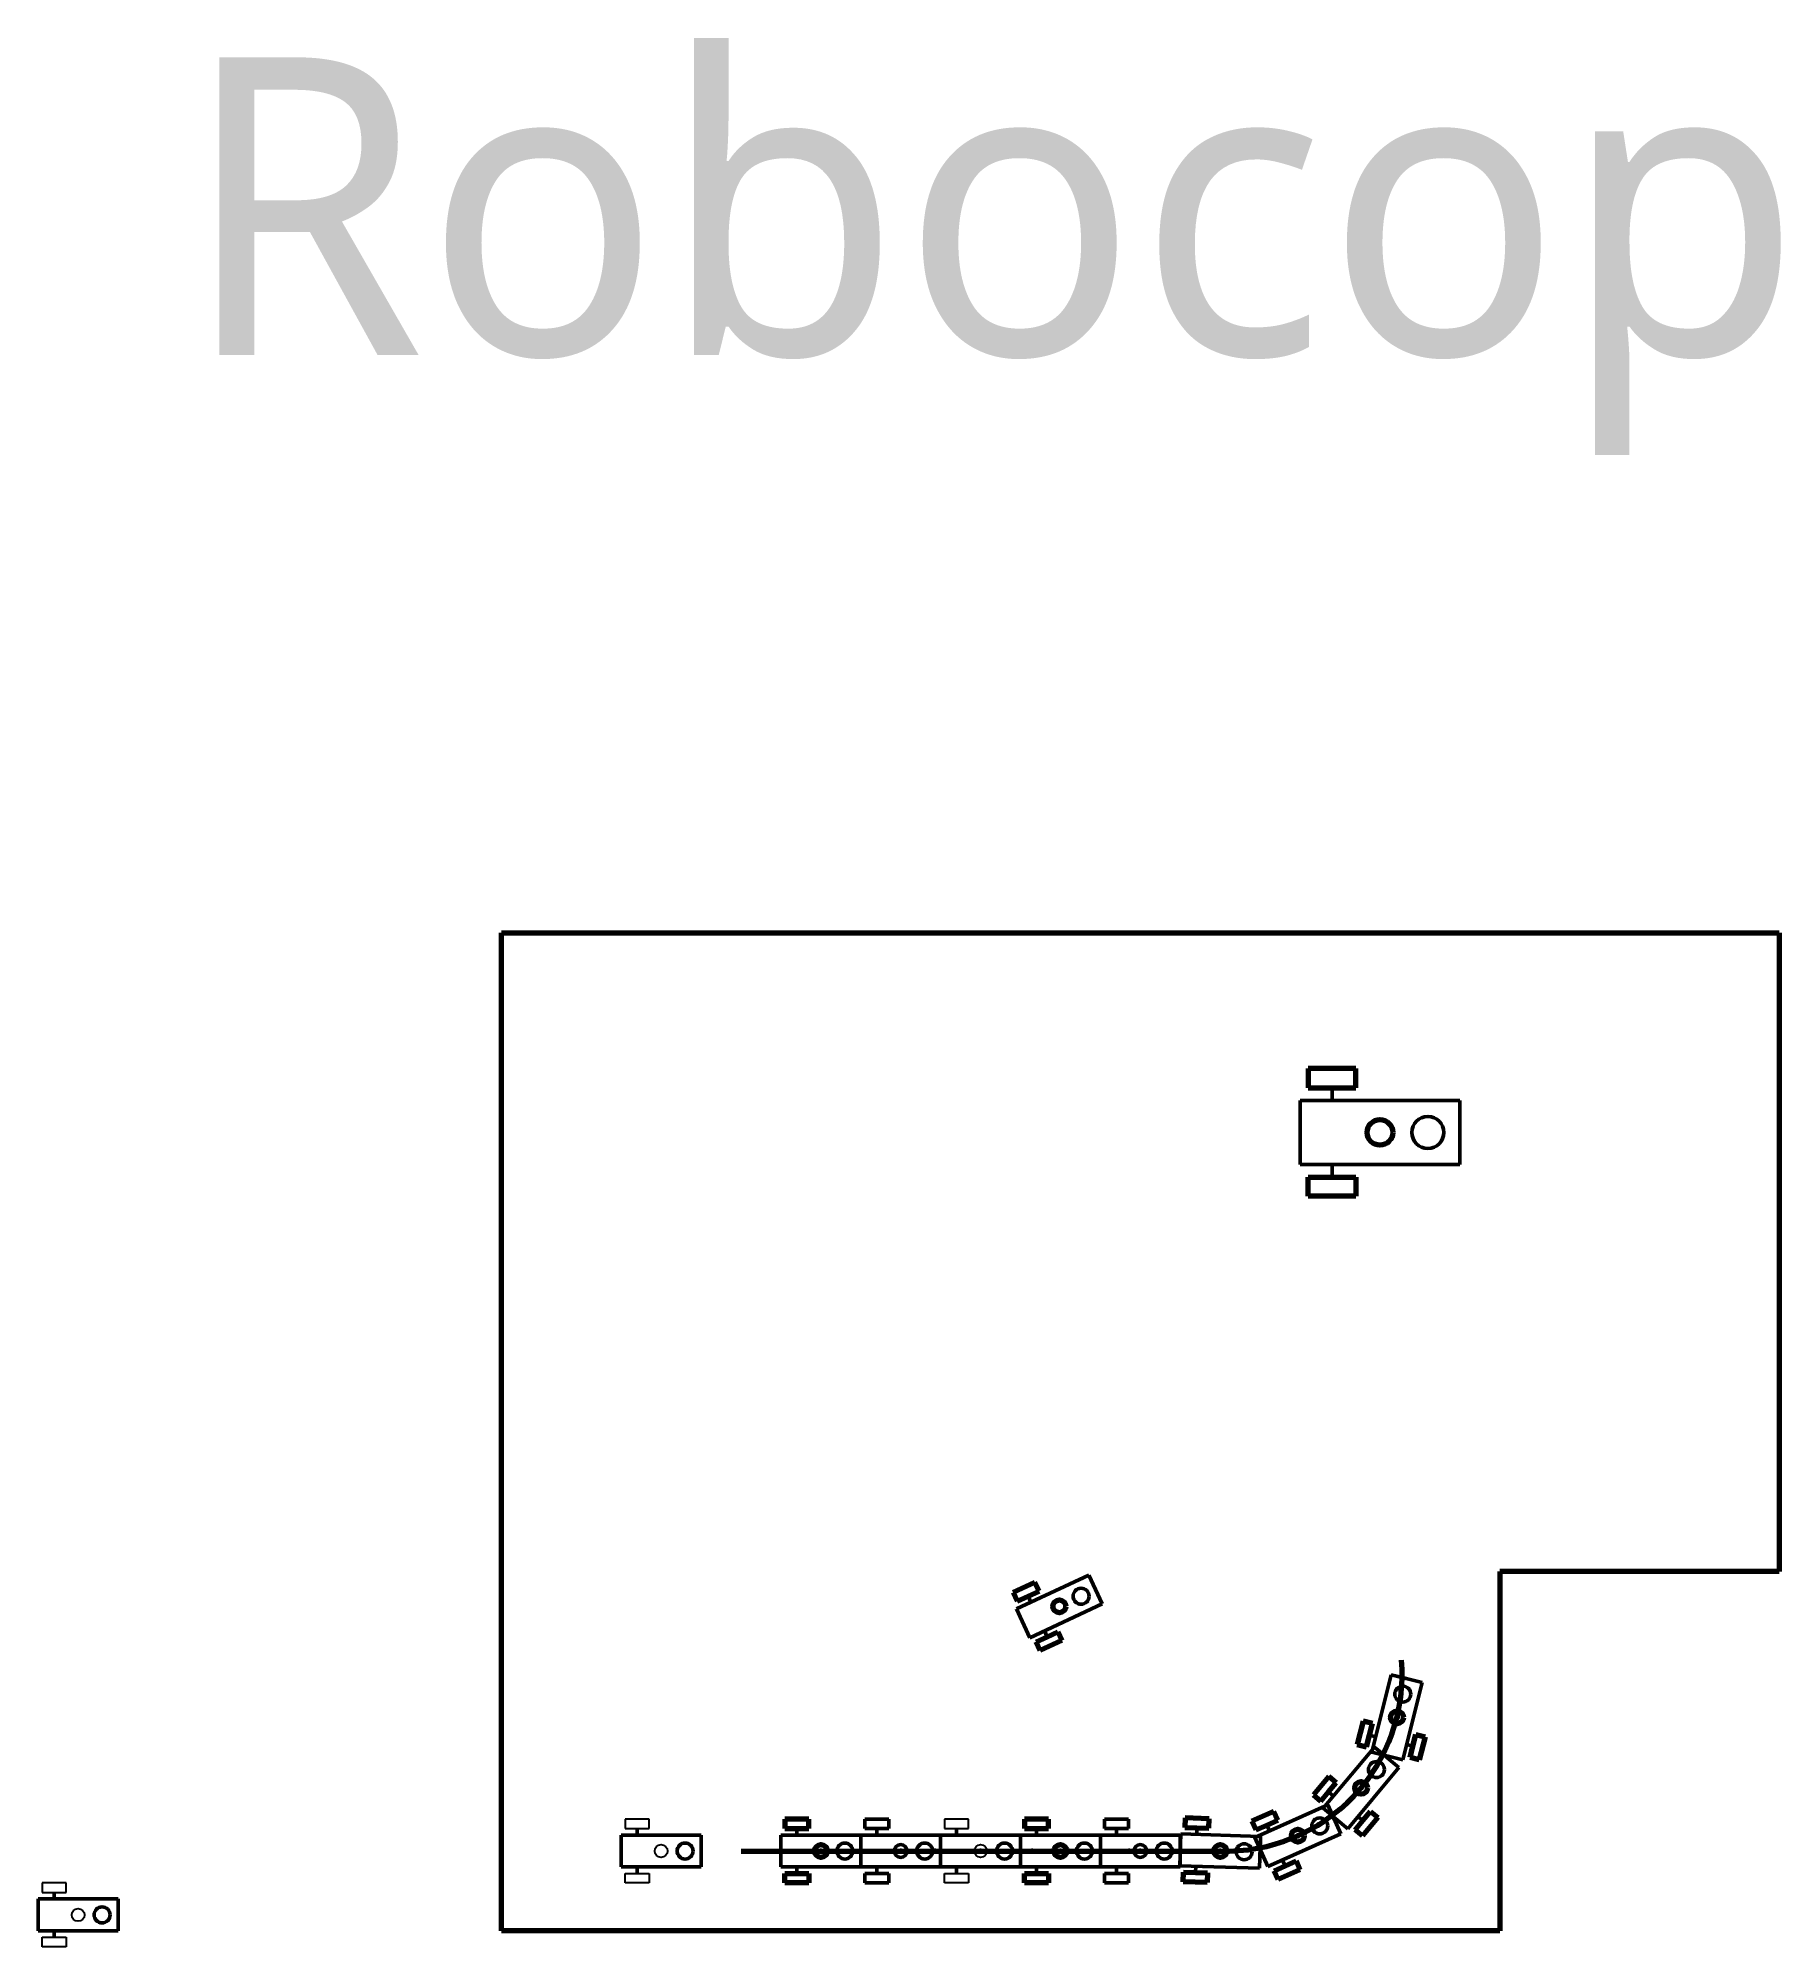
# Model space of a CAD drawing. Header units: inches. Extents: x 10 to 1101, y 0 to 1195.
import ezdxf
from ezdxf.enums import TextEntityAlignment as Align

# ---------------------------------------------------------------- set-up
doc = ezdxf.new("R2010")
doc.units = ezdxf.units.IN
doc.header["$MEASUREMENT"] = 0
for name, color, linetype, lineweight in [('Body', 1, 'Continuous', 50), ('Border', 5, 'Continuous', 70), ('Path', 3, 'Continuous', 70)]:
    doc.layers.add(name, color=color, linetype=linetype, lineweight=lineweight)
doc.styles.add('Robot', font='Microsoft JhengHei UI Light.ttf', dxfattribs={"height": 69})

# ---------------------------------------------------------------- blocks, each defined once
blk = doc.blocks.new('Robot1')
at = {"layer": 'Body'}
for p, q in [((-15, 10), (-15, 14)), ((25, 10), (-25, 10)), ((-25, 10), (-25, -10)), ((25, -10), (25, 10)), ((-25, -10), (25, -10)), ((-15, -10), (-15, -14))]:
    blk.add_line(p, q, dxfattribs=at)
blk.add_circle((15, 0), 5, dxfattribs=at)
blk = doc.blocks.new('Robocop')
for p, q in [((-7.5, 20), (-22.5, 20)), ((-22.5, 20), (-22.5, 14)), ((-7.5, 14), (-7.5, 20)), ((-22.5, 14), (-15, 14)), ((-15, 14), (-7.5, 14)), ((-22.5, -20), (-22.5, -14)), ((-22.5, -14), (-15, -14)), ((-15, -14), (-7.5, -14)), ((-7.5, -14), (-7.5, -20)), ((-7.5, -20), (-22.5, -20))]:
    blk.add_line(p, q)
blk.add_circle((0, 0), 4)
at = {"layer": 'Body'}
blk.add_line((25, 10), (25, 0), dxfattribs=at)
blk.add_blockref('Robot1', (0, 0))

msp = doc.modelspace()

# ---------------------------------------------------------------- linework, layer by layer
for p, q in [((27.5, 40), (12.5, 40)), ((12.5, 40), (12.5, 34)), ((27.5, 34), (27.5, 40)), ((12.5, 34), (20, 34)), ((20, 34), (27.5, 34)), ((12.5, 0), (12.5, 6)), ((12.5, 6), (20, 6)), ((27.5, 0), (12.5, 0)), ((20, 6), (27.5, 6)), ((27.5, 6), (27.5, 0))]:
    msp.add_line(p, q)
msp.add_circle((35, 20), 4)
at = {"layer": 'Body'}
for p, q in [((60, 30), (10, 30)), ((10, 30), (10, 10)), ((20, 30), (20, 34)), ((60, 30), (60, 20)), ((60, 10), (60, 30)), ((10, 10), (60, 10)), ((20, 10), (20, 6))]:
    msp.add_line(p, q, dxfattribs=at)
msp.add_circle((50, 20), 5, dxfattribs=at)
at = {"layer": 'Border'}
for p, q in [((300, 10), (300, 635)), ((300, 635), (1100, 635)), ((1100, 635), (1100, 235)), ((1100, 235), (925, 235)), ((925, 235), (925, 10)), ((925, 10), (300, 10))]:
    msp.add_line(p, q, dxfattribs=at)
at = {"layer": 'Path'}
msp.add_lwpolyline([(450, 60), (750, 60, 0.44859), (863.5, 179.6)], format="xyb", dxfattribs=at)
for p in [(860.7, 143.7), (852.1, 120.6), (852.1, 120.6), (838.2, 99.5), (811.6, 76.4), (811.6, 76.4), (500, 60), (510.8, 60), (510.8, 60), (550, 60), (571.5, 60), (571.5, 60), (600, 60), (632.3, 60), (632.3, 60), (650, 60), (693.1, 60), (693.1, 60), (700, 60), (750, 60), (753.9, 59.9), (753.9, 59.9), (798.6, 69.6)]:
    msp.add_point(p, dxfattribs=at)

# ---------------------------------------------------------------- block references
for p in [(400, 60), (600, 60)]:
    msp.add_blockref('Robocop', p)
at = {"layer": 'Body'}
for p in [(550, 60), (700, 60)]:
    msp.add_blockref('Robocop', p, dxfattribs=at)
at = {"layer": 'Border'}
for p, rotation in [((649.3, 213.2), 25), ((838.2, 99.5), 50.06298145860914)]:
    msp.add_blockref('Robocop', p, dxfattribs=dict(at, rotation=rotation))
at = {"layer": 'Path', "xscale": 2, "yscale": 2, "zscale": 2}
msp.add_blockref('Robocop', (850, 510), dxfattribs=at)
at = {"layer": 'Path'}
for p, rotation in [((860.7, 143.7), 76.01676422830695), ((798.6, 69.6), 24.1091986889113), ((750, 60), 358.1554159192136)]:
    msp.add_blockref('Robocop', p, dxfattribs=dict(at, rotation=rotation))
for p in [(500, 60), (650, 60)]:
    msp.add_blockref('Robocop', p, dxfattribs=at)

# ---------------------------------------------------------------- texts
at = {"layer": 'Path', "style": 'Robot'}
msp.add_text('Robocop', height=186.4, dxfattribs=at).set_placement((99.6, 996.9), (1114.4, 996.9), align=Align.ALIGNED)

doc.saveas('drawing.dxf')
